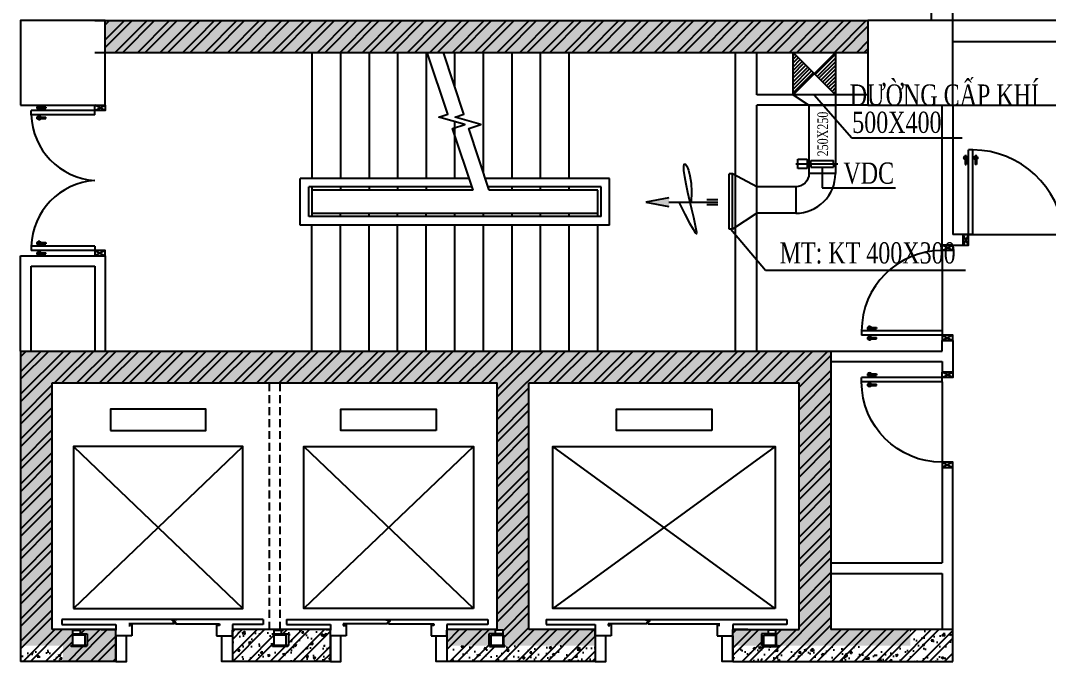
# Model space of a CAD drawing. Header units: metres. Extents: x 352651 to 1421851, y -87441 to -24441.
# Drawn here: x 472578 to 482282, y -54510 to -48460 of the extents above; entities that cross this region are included whole.
import ezdxf
from ezdxf.enums import TextEntityAlignment as Align

# ---------------------------------------------------------------- set-up
doc = ezdxf.new("R2010")
doc.units = ezdxf.units.M
doc.header["$LTSCALE"] = 300
doc.header["$MEASUREMENT"] = 0
doc.linetypes.add('DASHED2', pattern=[0.375, 0.25, -0.125])
for name, color, linetype in [('CUA', 8, 'CONTINUOUS'), ('CUAGIO', 2, 'CONTINUOUS'), ('HATCH', 145, 'CONTINUOUS'), ('KHUAT', 8, 'DASHED2'), ('THAY', 9, 'CONTINUOUS'), ('TUONG', 7, 'CONTINUOUS'), ('vach', 6, 'CONTINUOUS')]:
    doc.layers.add(name, color=color, linetype=linetype)
doc.styles.add('VNCC-RMD', font='vntimeh.shx', dxfattribs={"width": 0.75, "height": 300, "bigfont": 'vns.shx'})
pattern_1 = [(45, (745.91, -347750.56), (-106.066017, 106.066017), []), (45, (816.62, -347750.56), (-106.066017, 106.066017), [])]
pattern_2 = [(50, (745.91, -347750.56), (215.178055, -18.82564), [22.5, -247.5]), (355, (745.9, -347750.56), (-41.6254, 225.65764), [18, -198]), (100.4514, (763.84, -347752.12), (173.552815, 206.83186), [19.12206, -210.34263]), (46.1842, (745.9, -347690.56), (320.17231, -49.6557), [33.75, -371.25]), (96.6356, (772.6, -347694.7), (280.39881, 292.23536), [28.68309, -315.5139]), (351.1842, (745.9, -347690.56), (280.39858, 292.23558), [27, -297]), (21, (775.91, -347705.56), (179.072116, -120.785667), [22.5, -247.5]), (326, (775.9, -347705.56), (72.9946, 217.54501), [18, -198]), (71.4514, (790.83, -347715.62), (252.06679, 96.75915), [19.12206, -210.34263]), (37.5, (745.91, -347750.556), (3.647957, 99.868156), [0, -195.6, 0, -201, 0, -198.75]), (7.5, (745.91, -347750.56), (78.920861, 118.323514), [0, -114.6, 0, -191.1, 0, -75.75]), (327.5, (679.01, -347750.556), (160.146731, -6.766462), [0, -75, 0, -234, 0, -310.5]), (317.5, (649.01, -347750.56), (174.95585, 30.031495), [0, -97.5, 0, -155.4, 0, -220.5])]

# ---------------------------------------------------------------- blocks, each defined once
blk = doc.blocks.new('c900')
at = {"layer": 'CUA', "ltscale": 0.2}
for p, q in [((46.9, 785.3), (-2.3, 785.3)), ((22.3, 811.5), (22.3, 756.6)), ((50, 100), (50, 860)), ((90, 860), (50, 860)), ((90, 100), (90, 860)), ((93.1, 785.3), (142.3, 785.3)), ((117.7, 811.5), (117.7, 756.6)), ((16.3, 769.1), (16.3, 719.8)), ((16.3, 719.8), (28.2, 719.8)), ((28.2, 769.1), (28.2, 719.8)), ((111.8, 769.1), (111.8, 719.8)), ((123.7, 719.8), (111.8, 719.8)), ((123.7, 769.1), (123.7, 719.8)), ((50, 100), (0, 0)), ((50, 0), (0, 100)), ((50, 0), (50, 100)), ((90, 100), (50, 100)), ((850, 0), (850, 100)), ((850, 0), (900, 100)), ((850, 100), (900, 0)), ((50, 0), (50, 0)), ((850, 0), (850, 0))]:
    blk.add_line(p, q, dxfattribs=at)
for points in [[(50, 100), (0, 100), (0, 0), (50, 0)], [(850, 100), (900, 100), (900, 0), (850, 0)]]:
    blk.add_lwpolyline(points, close=True, dxfattribs=at)
for centre in [(22.3, 785.3), (117.7, 785.3)]:
    blk.add_circle(centre, 17.3, dxfattribs=at)
blk.add_arc((90, 100), 760, 0, 90, dxfattribs=at)
blk = doc.blocks.new('c1000')
at = {"layer": 'CUA', "ltscale": 0.2}
for p, q in [((50, 100), (50, 900)), ((90, 900), (50, 900)), ((90, 100), (90, 900)), ((46.9, 825.3), (-2.3, 825.3)), ((16.3, 809.1), (16.3, 759.8)), ((22.3, 851.5), (22.3, 796.6)), ((28.2, 809.1), (28.2, 759.8)), ((93.1, 825.3), (142.3, 825.3)), ((111.8, 809.1), (111.8, 759.8)), ((117.7, 851.5), (117.7, 796.6)), ((123.7, 809.1), (123.7, 759.8)), ((16.3, 759.8), (28.2, 759.8)), ((123.7, 759.8), (111.8, 759.8)), ((50, 100), (0, 0)), ((50, 0), (0, 100)), ((50, 0), (50, 100)), ((90, 100), (50, 100)), ((950, 0), (950, 100)), ((950, 0), (1000, 100)), ((950, 100), (1000, 0)), ((50, 0), (50, 0)), ((950, 0), (950, 0))]:
    blk.add_line(p, q, dxfattribs=at)
for points in [[(50, 100), (0, 100), (0, 0), (50, 0)], [(950, 100), (1000, 100), (1000, 0), (950, 0)]]:
    blk.add_lwpolyline(points, close=True, dxfattribs=at)
for centre in [(22.3, 825.3), (117.7, 825.3)]:
    blk.add_circle(centre, 17.3, dxfattribs=at)
blk.add_arc((80.9, 27.6), 872.2, 4.75896, 89.39897, dxfattribs=at)
blk = doc.blocks.new('cot1')
at = {"layer": 'vach'}
blk.add_lwpolyline([(-400, -400), (400, -400), (400, 400), (-400, 400)], close=True, dxfattribs=at)
blk = doc.blocks.new('tang ap cau thang')
at = {"layer": 'CUAGIO', "linetype": 'ByBlock', "ltscale": 1.5}
h = blk.add_hatch(dxfattribs=at)
h.set_pattern_fill('ANSI31', color=256, scale=200, style=0)
h.set_pattern_definition([(45, (0, 49505.64), (-17.6776695, 17.6776695), [])])
h.paths.add_polyline_path([(839475.9, 669.4), (839275.9, 469.4), (839475.9, 269.4)])
h.paths.add_polyline_path([(839075.9, 669.4), (839075.9, 269.4), (839275.9, 469.4)])
at = {"layer": 'CUAGIO'}
blk.add_hatch(color=1, dxfattribs=at).paths.add_polyline_path([(837685.1, -743.8), (837904.6, -702.8), (837904.6, -743.8), (837904.6, -784.8)])
at = {"layer": 'CUAGIO', "linetype": 'ByBlock', "ltscale": 1.5}
for p, q in [((839475.9, 669.4), (839075.9, 269.4)), ((839075.9, 669.4), (839475.9, 269.4))]:
    blk.add_line(p, q, dxfattribs=at)
at = {"layer": 'CUAGIO', "ltscale": 1.5}
for p, q in [((839075.9, 269.4), (839225.9, 169.4)), ((839475.9, 269.4), (839475.9, -474.9)), ((839225.9, 169.4), (839225.9, -474.9)), ((839225.9, 169.4), (839475.9, 169.4))]:
    blk.add_line(p, q, dxfattribs=at)
at = {"layer": 'CUAGIO', "color": 1}
for p, q in [((839101.2, -382.4), (839499.5, -382.4)), ((839122.5, -426.1), (839122.5, -338.7)), ((839122.5, -338.7), (839209.8, -338.7)), ((839209.8, -338.7), (839209.8, -426.1)), ((839242.9, -351.6), (839457, -351.6)), ((839242.9, -382.4), (839242.9, -351.6)), ((839242.9, -382.4), (839242.9, -413.2)), ((839457, -382.4), (839457, -351.6)), ((839457, -382.4), (839457, -413.2)), ((838503.2, -1000.4), (838503.2, -477.2)), ((839209.8, -426.1), (839122.5, -426.1)), ((839242.9, -413.2), (839457, -413.2)), ((837904.6, -702.8), (837685.1, -743.8)), ((837685.1, -743.8), (837904.6, -784.8)), ((837904.6, -743.8), (838364.3, -743.8)), ((838261.3, -720.9), (838364.3, -720.9)), ((838261.3, -766.7), (838364.3, -766.7))]:
    blk.add_line(p, q, dxfattribs=at)
at = {"layer": 'CUAGIO'}
for p, q in [((838474.1, -1000.4), (838474.1, -477.2)), ((838503.2, -477.2), (838474.1, -477.2)), ((838733.2, -599.9), (838503.2, -477.2)), ((838733.2, -849.9), (838733.2, -599.9)), ((839100.9, -599.9), (838733.2, -599.9)), ((838733.2, -849.9), (838503.2, -1000.4)), ((839100.9, -849.9), (838733.2, -849.9)), ((838503.2, -1000.4), (838474.1, -1000.4))]:
    blk.add_line(p, q, dxfattribs=at)
at = {"layer": 'CUAGIO', "ltscale": 1.5}
blk.add_lwpolyline([(839075.9, 669.4), (839475.9, 669.4), (839475.9, 269.4), (839075.9, 269.4)], close=True, dxfattribs=at)
at = {"layer": 'CUAGIO', "color": 1}
blk.add_lwpolyline([(837996.9, -743.8), (838055.1, -857.9), (838099.5, -943), (838131.5, -1000.9), (838152.4, -1033.6), (838163.6, -1043.1), (838166.3, -1031.4), (838162, -1000.4), (838152, -952.1), (838137.7, -888.9), (838120.5, -815), (838102.1, -735), (838083.8, -653.6), (838067.3, -575.4), (838054.1, -505), (838045.7, -447.1), (838043.6, -406.3), (838048.7, -386.3), (838059.4, -386.7), (838073.4, -406.2), (838088.5, -443.5), (838102.3, -497.2), (838112.6, -566), (838117, -648.7), (838113.4, -743.8)], dxfattribs=at)
at = {"layer": 'CUAGIO', "ltscale": 1.5}
blk.add_lwpolyline([(839100.9, -599.9), (839100.9, -849.9), (839100.9, -849.9, 0.414214), (839475.9, -474.9), (839475.9, -474.9), (839225.9, -474.9, -0.414214), (839100.9, -599.9)], format="xyb", close=True, dxfattribs=at)

msp = doc.modelspace()

# ---------------------------------------------------------------- hatches: boundary and pattern name
at = {"layer": 'HATCH', "linetype": 'Continuous'}
h = msp.add_hatch(dxfattribs=at)
h.set_pattern_fill('ANSI32,_O', color=256, scale=400)
h.set_pattern_definition(pattern_1)
h.paths.add_polyline_path([(474244.6, -48459.6), (473378.4, -48459.6), (473378.4, -48759.6), (474244.6, -48759.6)])
h = msp.add_hatch(dxfattribs=at)
h.set_pattern_fill('AR-CONC,_O', color=256, scale=30)
h.set_pattern_definition(pattern_2)
h.paths.add_polyline_path([(480578.4, -48459.6), (474244.6, -48459.6), (474244.6, -48759.6), (480578.4, -48759.6)])
h.paths.add_polyline_path([(474244.6, -48459.6), (473378.4, -48459.6), (473378.4, -48759.6), (474244.6, -48759.6)])
h = msp.add_hatch(dxfattribs=at)
h.set_pattern_fill('ANSI32,_O', color=256, scale=400)
h.set_pattern_definition(pattern_1)
h.paths.add_polyline_path([(480578.4, -48459.6), (474244.6, -48459.6), (474244.6, -48759.6), (480578.4, -48759.6)])
h = msp.add_hatch(dxfattribs=at)
h.set_pattern_fill('ANSI32,_O', color=256, scale=400)
h.set_pattern_definition(pattern_1)
h.paths.add_polyline_path([(480228.4, -51579.6), (474244.6, -51579.6), (474244.6, -51879.6), (477078.4, -51879.6), (477078.4, -54215.6), (477133.4, -54215.6), (477133.4, -54249.6), (477133.4, -54261.6), (477136.9, -54261.6), (477136.9, -54359.6), (477150.9, -54359.6), (478003.4, -54359.6), (478003.4, -54209.6), (477378.4, -54209.6), (477378.4, -51879.6), (479928.4, -51879.6), (479928.4, -54209.6), (479708.4, -54209.6), (479708.4, -54249.6), (479708.4, -54261.6), (479711.9, -54261.6), (479711.9, -54359.6), (479725.9, -54359.6), (480978.4, -54359.6), (480978.4, -54209.6), (480228.4, -54209.6)])
h.paths.add_polyline_path([(474244.6, -51579.6), (472978.4, -51579.6), (472978.4, -51879.6), (474244.6, -51879.6)])
h.paths.add_polyline_path([(472978.4, -51579.6), (472578.4, -51579.6), (472578.4, -54359.6), (472978.4, -54359.6), (472978.4, -54209.6), (472878.4, -54209.6), (472878.4, -51879.6), (472978.4, -51879.6)])
h.paths.add_polyline_path([(473478.4, -54359.6), (473200.9, -54359.6), (473200.9, -54369.6), (473055.9, -54369.6), (473055.9, -54359.6), (472978.4, -54359.6), (472978.4, -54509.6), (473478.4, -54509.6)])
h.paths.add_polyline_path([(472978.4, -54359.6), (472578.4, -54359.6), (472578.4, -54509.6), (472978.4, -54509.6)])
h.paths.add_polyline_path([(473478.4, -54209.6), (473338.4, -54209.6), (473143.4, -54209.6), (473143.4, -54249.6), (473208.4, -54249.6), (473208.4, -54359.6), (473478.4, -54359.6)])
h.paths.add_polyline_path([(474969.9, -54261.6), (474973.4, -54261.6), (474973.4, -54249.6), (474973.4, -54209.6), (474578.4, -54209.6), (474578.4, -54267.6), (474578.4, -54359.6), (474969.9, -54359.6)], flags=17)
h.paths.add_polyline_path([(475503.4, -54359.6), (475100.9, -54359.6), (475100.9, -54369.6), (474955.9, -54369.6), (474955.9, -54359.6), (474578.4, -54359.6), (474578.4, -54509.6), (475503.4, -54509.6)])
h.paths.add_polyline_path([(475503.4, -54209.6), (475043.4, -54209.6), (475043.4, -54249.6), (475108.4, -54249.6), (475108.4, -54359.6), (475503.4, -54359.6)], flags=17)
h.paths.add_polyline_path([(476998.4, -54249.6), (477063.4, -54249.6), (477063.4, -54209.6), (476603.4, -54209.6), (476603.4, -54359.6), (476998.4, -54359.6)], flags=17)
h.paths.add_polyline_path([(478003.4, -54359.6), (477150.9, -54359.6), (477150.9, -54369.6), (477005.9, -54369.6), (477005.9, -54359.6), (476998.4, -54359.6), (476603.4, -54359.6), (476603.4, -54509.6), (478003.4, -54509.6)])
h.paths.add_polyline_path([(479573.4, -54249.6), (479638.4, -54249.6), (479638.4, -54209.6), (479303.4, -54209.6), (479303.4, -54267.6), (479303.4, -54359.6), (479573.4, -54359.6)], flags=17)
h.paths.add_polyline_path([(480978.4, -54359.6), (479725.9, -54359.6), (479725.9, -54369.6), (479580.9, -54369.6), (479580.9, -54359.6), (479573.4, -54359.6), (479303.4, -54359.6), (479303.4, -54509.6), (480978.4, -54509.6)])
h.paths.add_polyline_path([(481378.4, -54209.6), (480978.4, -54209.6), (480978.4, -54359.6), (481378.4, -54359.6)])
h.paths.add_polyline_path([(481378.4, -54359.6), (480978.4, -54359.6), (480978.4, -54509.6), (481378.4, -54509.6)])
h = msp.add_hatch(dxfattribs=at)
h.set_pattern_fill('AR-CONC,_O', color=256, scale=30)
h.set_pattern_definition(pattern_2)
h.paths.add_polyline_path([(480228.4, -51579.6), (474244.6, -51579.6), (474244.6, -51879.6), (477078.4, -51879.6), (477078.4, -54209.6), (476603.4, -54209.6), (476603.4, -54359.6), (476998.4, -54359.6), (476998.4, -54249.6), (477063.4, -54249.6), (477063.4, -54215.6), (477133.4, -54215.6), (477133.4, -54249.6), (477133.4, -54261.6), (477136.9, -54261.6), (477136.9, -54359.6), (477150.9, -54359.6), (478003.4, -54359.6), (478003.4, -54209.6), (477378.4, -54209.6), (477378.4, -51879.6), (479928.4, -51879.6), (479928.4, -54209.6), (479303.4, -54209.6), (479303.4, -54215.6), (479303.4, -54267.6), (479303.4, -54359.6), (479573.4, -54359.6), (479573.4, -54249.6), (479638.4, -54249.6), (479638.4, -54215.6), (479708.4, -54215.6), (479708.4, -54249.6), (479708.4, -54261.6), (479711.9, -54261.6), (479711.9, -54359.6), (479725.9, -54359.6), (480978.4, -54359.6), (480978.4, -54209.6), (480228.4, -54209.6)])
h.paths.add_polyline_path([(474244.6, -51579.6), (472978.4, -51579.6), (472978.4, -51879.6), (474244.6, -51879.6)])
h.paths.add_polyline_path([(472978.4, -51579.6), (472578.4, -51579.6), (472578.4, -54359.6), (472978.4, -54359.6), (472978.4, -54209.6), (472878.4, -54209.6), (472878.4, -51879.6), (472978.4, -51879.6)])
h.paths.add_polyline_path([(473478.4, -54359.6), (473200.9, -54359.6), (473200.9, -54369.6), (473055.9, -54369.6), (473055.9, -54359.6), (472978.4, -54359.6), (472978.4, -54509.6), (473478.4, -54509.6)])
h.paths.add_polyline_path([(473478.4, -54209.6), (473338.4, -54209.6), (472978.4, -54209.6), (472978.4, -54359.6), (473069.9, -54359.6), (473069.9, -54261.6), (473073.4, -54261.6), (473073.4, -54249.6), (473073.4, -54215.6), (473143.4, -54215.6), (473143.4, -54249.6), (473208.4, -54249.6), (473208.4, -54359.6), (473478.4, -54359.6)])
at = {"layer": 'THAY', "linetype": 'Continuous'}
h = msp.add_hatch(dxfattribs=at)
h.set_pattern_fill('ANSI32,_O', color=256, scale=400)
h.set_pattern_definition(pattern_1)
h.paths.add_polyline_path([(473069.9, -54261.6), (473073.4, -54261.6), (473073.4, -54249.6), (473073.4, -54209.6), (472978.4, -54209.6), (472978.4, -54359.6), (473069.9, -54359.6)])
h = msp.add_hatch(dxfattribs=at)
h.set_pattern_fill('AR-CONC,_O', color=256, scale=30)
h.set_pattern_definition(pattern_2)
h.paths.add_polyline_path([(474969.9, -54261.6), (474973.4, -54261.6), (474973.4, -54249.6), (474973.4, -54215.6), (475043.4, -54215.6), (475043.4, -54249.6), (475108.4, -54249.6), (475108.4, -54359.6), (475503.4, -54359.6), (475503.4, -54209.6), (474578.4, -54209.6), (474578.4, -54215.6), (474578.4, -54267.6), (474578.4, -54359.6), (474969.9, -54359.6)])
h.paths.add_polyline_path([(475503.4, -54359.6), (475100.9, -54359.6), (475100.9, -54369.6), (474955.9, -54369.6), (474955.9, -54359.6), (474578.4, -54359.6), (474578.4, -54509.6), (475503.4, -54509.6)])
h.paths.add_polyline_path([(478003.4, -54359.6), (477150.9, -54359.6), (477150.9, -54369.6), (477005.9, -54369.6), (477005.9, -54359.6), (476998.4, -54359.6), (476603.4, -54359.6), (476603.4, -54509.6), (478003.4, -54509.6)])
h = msp.add_hatch(dxfattribs=at)
h.set_pattern_fill('AR-CONC,_O', color=256, scale=30)
h.set_pattern_definition(pattern_2)
h.paths.add_polyline_path([(481378.4, -54209.6), (480978.4, -54209.6), (480978.4, -54359.6), (481378.4, -54359.6)])
h.paths.add_polyline_path([(481378.4, -54359.6), (480978.4, -54359.6), (480978.4, -54509.6), (481378.4, -54509.6)])
h.paths.add_polyline_path([(480978.4, -54359.6), (479725.9, -54359.6), (479725.9, -54369.6), (479580.9, -54369.6), (479580.9, -54359.6), (479573.4, -54359.6), (479303.4, -54359.6), (479303.4, -54509.6), (480978.4, -54509.6)])
h = msp.add_hatch(dxfattribs=at)
h.set_pattern_fill('AR-CONC,_O', color=256, scale=30)
h.set_pattern_definition(pattern_2)
h.paths.add_polyline_path([(472978.4, -54509.6), (472978.4, -54359.6), (472578.4, -54359.6), (472578.4, -54509.6)])

# ---------------------------------------------------------------- linework, layer by layer
at = {"layer": 'CUA', "ltscale": 0.2}
for p, q in [((472726.9, -49281.8), (472781.8, -49281.8)), ((472726.9, -49281.8), (472781.8, -49281.8)), ((472753.1, -49306.5), (472753.1, -49257.3)), ((472753.1, -49306.5), (472753.1, -49257.3)), ((472769.3, -49275.9), (472818.6, -49275.9)), ((472769.3, -49275.9), (472818.6, -49275.9)), ((472769.3, -49287.7), (472818.6, -49287.7)), ((472769.3, -49287.7), (472818.6, -49287.7)), ((472818.6, -49275.9), (472818.6, -49287.7)), ((472818.6, -49275.9), (472818.6, -49287.7)), ((473278.4, -49309.6), (473378.4, -49259.6)), ((473378.4, -49309.6), (473278.4, -49259.6)), ((473278.4, -49309.6), (473378.4, -49259.6)), ((473378.4, -49309.6), (473278.4, -49259.6)), ((473278.4, -49309.6), (472678.4, -49309.6)), ((472678.4, -49349.6), (472678.4, -49309.6)), ((473278.4, -49309.6), (472678.4, -49309.6)), ((472678.4, -49349.6), (472678.4, -49309.6)), ((473278.4, -49349.6), (472678.4, -49349.6)), ((473278.4, -49349.6), (472678.4, -49349.6)), ((472726.9, -49377.3), (472781.8, -49377.3)), ((472726.9, -49377.3), (472781.8, -49377.3)), ((472753.1, -49352.7), (472753.1, -49401.9)), ((472753.1, -49352.7), (472753.1, -49401.9)), ((472769.3, -49371.4), (472818.6, -49371.4)), ((472769.3, -49371.4), (472818.6, -49371.4)), ((472769.3, -49383.2), (472818.6, -49383.2)), ((472769.3, -49383.2), (472818.6, -49383.2)), ((472818.6, -49383.2), (472818.6, -49371.4)), ((472818.6, -49383.2), (472818.6, -49371.4)), ((473378.4, -49309.6), (473278.4, -49309.6)), ((473278.4, -49349.6), (473278.4, -49309.6)), ((473378.4, -49309.6), (473278.4, -49309.6)), ((473278.4, -49349.6), (473278.4, -49309.6)), ((473378.4, -49309.6), (473378.4, -49309.6)), ((473378.4, -49309.6), (473378.4, -49309.6)), ((472753.1, -50586.5), (472753.1, -50537.3)), ((472753.1, -50586.5), (472753.1, -50537.3)), ((472769.3, -50555.9), (472818.6, -50555.9)), ((472769.3, -50555.9), (472818.6, -50555.9)), ((472818.6, -50555.9), (472818.6, -50567.7)), ((472818.6, -50555.9), (472818.6, -50567.7)), ((473278.4, -50589.6), (472678.4, -50589.6)), ((472678.4, -50589.6), (472678.4, -50629.6)), ((473278.4, -50589.6), (472678.4, -50589.6)), ((472678.4, -50589.6), (472678.4, -50629.6)), ((473278.4, -50629.6), (472678.4, -50629.6)), ((473278.4, -50629.6), (472678.4, -50629.6)), ((472726.9, -50561.8), (472781.8, -50561.8)), ((472726.9, -50561.8), (472781.8, -50561.8)), ((472753.1, -50632.7), (472753.1, -50681.9)), ((472753.1, -50632.7), (472753.1, -50681.9)), ((472769.3, -50567.7), (472818.6, -50567.7)), ((472769.3, -50567.7), (472818.6, -50567.7)), ((472769.3, -50651.4), (472818.6, -50651.4)), ((472769.3, -50651.4), (472818.6, -50651.4)), ((472818.6, -50663.2), (472818.6, -50651.4)), ((472818.6, -50663.2), (472818.6, -50651.4)), ((473278.4, -50589.6), (473278.4, -50629.6)), ((473278.4, -50589.6), (473278.4, -50629.6)), ((473378.4, -50629.6), (473278.4, -50629.6)), ((473278.4, -50629.6), (473378.4, -50679.6)), ((473378.4, -50629.6), (473278.4, -50679.6)), ((473378.4, -50629.6), (473278.4, -50629.6)), ((473278.4, -50629.6), (473378.4, -50679.6)), ((473378.4, -50629.6), (473278.4, -50679.6)), ((473378.4, -50629.6), (473378.4, -50629.6)), ((473378.4, -50629.6), (473378.4, -50629.6)), ((472726.9, -50657.3), (472781.8, -50657.3)), ((472726.9, -50657.3), (472781.8, -50657.3)), ((472769.3, -50663.2), (472818.6, -50663.2)), ((472769.3, -50663.2), (472818.6, -50663.2))]:
    msp.add_line(p, q, dxfattribs=at)
at = {"layer": 'CUA', "linetype": 'Continuous'}
msp.add_line((481378.4, -49259.6), (483678.4, -49259.6), dxfattribs=at)
at = {"layer": 'CUA', "ltscale": 0.2}
for points in [[(473278.4, -49309.6), (473278.4, -49259.6), (473378.4, -49259.6), (473378.4, -49309.6)], [(473278.4, -49309.6), (473278.4, -49259.6), (473378.4, -49259.6), (473378.4, -49309.6)], [(473278.4, -50629.6), (473278.4, -50679.6), (473378.4, -50679.6), (473378.4, -50629.6)], [(473278.4, -50629.6), (473278.4, -50679.6), (473378.4, -50679.6), (473378.4, -50629.6)]]:
    msp.add_lwpolyline(points, close=True, dxfattribs=at)
for centre in [(472753.1, -49281.8), (472753.1, -49281.8), (472753.1, -49377.3), (472753.1, -49377.3), (472753.1, -50561.8), (472753.1, -50561.8), (472753.1, -50657.3), (472753.1, -50657.3)]:
    msp.add_circle(centre, 17.3, dxfattribs=at)
for centre, start, end in [((473321.6, -49327.7), 181.94497, 266.15278), ((473321.6, -49327.7), 181.94497, 266.15278), ((473321.6, -50611.4), 93.84722, 178.05503), ((473321.6, -50611.4), 93.84722, 178.05503)]:
    msp.add_arc(centre, 643.3, start, end, dxfattribs=at)
at = {"layer": 'CUAGIO', "linetype": 'ByBlock', "ltscale": 1.5}
for p, q in [((480071.1, -49159.5), (480424.6, -49568.2)), ((480424.6, -49568.2), (481466.2, -49568.2)), ((480145.2, -49842.2), (480145.2, -50039.6)), ((480145.2, -50039.6), (480837.2, -50039.6)), ((479283.9, -50429.3), (479612.3, -50816.5)), ((479612.3, -50816.5), (481499.6, -50816.5))]:
    msp.add_line(p, q, dxfattribs=at)
at = {"layer": 'KHUAT'}
for p, q in [((474928.4, -54209.6), (474928.4, -51879.6)), ((475028.4, -54209.6), (475028.4, -51879.6))]:
    msp.add_line(p, q, dxfattribs=at)
at = {"layer": 'THAY'}
for p, q in [((475328.4, -48759.6), (475328.4, -49949.6)), ((475598.4, -48759.6), (475598.4, -49949.6)), ((475868.4, -48759.6), (475868.4, -49949.6)), ((476138.4, -48759.6), (476138.4, -49949.6)), ((476408.4, -48759.6), (476408.4, -49949.6)), ((476678.4, -49084.1), (476678.4, -48759.6)), ((476948.4, -49894.7), (476948.4, -48759.6)), ((477218.4, -49949.6), (477218.4, -48759.6)), ((477488.4, -49949.6), (477488.4, -48759.6)), ((477758.4, -49949.6), (477758.4, -48759.6)), ((476678.4, -49949.6), (476678.4, -49413.3)), ((476814.2, -49949.6), (475218.4, -49949.6)), ((475218.4, -50389.6), (475218.4, -49949.6)), ((478138.4, -49949.6), (476966.7, -49949.6)), ((478138.4, -50389.6), (478138.4, -49949.6)), ((476840.9, -50029.6), (475298.4, -50029.6)), ((475298.4, -50309.6), (475298.4, -50029.6)), ((475328.4, -50029.6), (475328.4, -50309.6)), ((476850.9, -50059.6), (475328.4, -50059.6)), ((475598.4, -50029.6), (475598.4, -50059.6)), ((475868.4, -50029.6), (475868.4, -50059.6)), ((476138.4, -50029.6), (476138.4, -50059.6)), ((476408.4, -50029.6), (476408.4, -50059.6)), ((478058.4, -50029.6), (476993.3, -50029.6)), ((478028.4, -50059.6), (477003.3, -50059.6)), ((477218.4, -50059.6), (477218.4, -50029.6)), ((477488.4, -50059.6), (477488.4, -50029.6)), ((477758.4, -50059.6), (477758.4, -50029.6)), ((478028.4, -50309.6), (478028.4, -50059.6)), ((478058.4, -50309.6), (478058.4, -50029.6)), ((478058.4, -50309.6), (475298.4, -50309.6)), ((478028.4, -50279.6), (475328.4, -50279.6)), ((475598.4, -50309.6), (475598.4, -50279.6)), ((475868.4, -50309.6), (475868.4, -50279.6)), ((476138.4, -50309.6), (476138.4, -50279.6)), ((476408.4, -50309.6), (476408.4, -50279.6)), ((476678.4, -50309.6), (476678.4, -50279.6)), ((476948.4, -50309.6), (476948.4, -50279.6)), ((477218.4, -50309.6), (477218.4, -50279.6)), ((477488.4, -50309.6), (477488.4, -50279.6)), ((477758.4, -50309.6), (477758.4, -50279.6)), ((478138.4, -50389.6), (475218.4, -50389.6)), ((475328.4, -51579.6), (475328.4, -50389.6)), ((475598.4, -51579.6), (475598.4, -50389.6)), ((475868.4, -51579.6), (475868.4, -50389.6)), ((476138.4, -51579.6), (476138.4, -50389.6)), ((476408.4, -51579.6), (476408.4, -50389.6)), ((476678.4, -51579.6), (476678.4, -50389.6)), ((476948.4, -51579.6), (476948.4, -50389.6)), ((477218.4, -51579.6), (477218.4, -50389.6)), ((477488.4, -51579.6), (477488.4, -50389.6)), ((477758.4, -51579.6), (477758.4, -50389.6)), ((478028.4, -51579.6), (478028.4, -50389.6)), ((481478.4, -50479.6), (482478.4, -50479.6)), ((481278.4, -50629.6), (481278.4, -51389.6)), ((481278.4, -51869.6), (481278.4, -52629.6)), ((473078.4, -54009.6), (474678.4, -52479.6)), ((473078.4, -52479.6), (474678.4, -54009.6)), ((476853.4, -54009.6), (475253.4, -52479.6)), ((476853.4, -52479.6), (475253.4, -54009.6)), ((479703.4, -54009.6), (477603.4, -52479.6)), ((479703.4, -52479.6), (477603.4, -54009.6)), ((474028.4, -54114.6), (472968.4, -54114.6)), ((472968.4, -54114.6), (472968.4, -54160.6)), ((474003.4, -54115.6), (474016.4, -54115.6)), ((474016.4, -54115.6), (474016.4, -54131.6)), ((474016.4, -54131.6), (474028.4, -54140.1)), ((474026.4, -54115.6), (474026.4, -54127.6)), ((474028.4, -54115.6), (474026.4, -54115.6)), ((474026.4, -54127.6), (474028.4, -54129)), ((474868.4, -54114.6), (474028.4, -54114.6)), ((474028.4, -54115.6), (474028.4, -54114.6)), ((474053.4, -54115.6), (474028.4, -54115.6)), ((474028.4, -54129), (474040.4, -54137.6)), ((474028.4, -54140.1), (474030.4, -54141.6)), ((474030.4, -54141.6), (474030.4, -54153.6)), ((474040.4, -54137.6), (474040.4, -54153.6)), ((474868.4, -54114.6), (474868.4, -54160.6)), ((475088.4, -54114.6), (476053.4, -54114.6)), ((475088.4, -54114.6), (475088.4, -54160.6)), ((476028.4, -54115.6), (476053.4, -54115.6)), ((476053.4, -54129), (476041.4, -54137.6)), ((476041.4, -54137.6), (476041.4, -54153.6)), ((476053.4, -54140.1), (476051.4, -54141.6)), ((476051.4, -54141.6), (476051.4, -54153.6)), ((476053.4, -54114.6), (476988.4, -54114.6)), ((476053.4, -54115.6), (476053.4, -54114.6)), ((476053.4, -54115.6), (476055.4, -54115.6)), ((476055.4, -54127.6), (476053.4, -54129)), ((476065.4, -54131.6), (476053.4, -54140.1)), ((476055.4, -54115.6), (476055.4, -54127.6)), ((476078.4, -54115.6), (476065.4, -54115.6)), ((476065.4, -54115.6), (476065.4, -54131.6)), ((476988.4, -54114.6), (476988.4, -54160.6)), ((477541.7, -54114.6), (477541.7, -54160.6)), ((477541.7, -54114.6), (478503.4, -54114.6)), ((478478.4, -54115.6), (478503.4, -54115.6)), ((478503.4, -54129), (478491.4, -54137.6)), ((478491.4, -54137.6), (478491.4, -54153.6)), ((478503.4, -54140.1), (478501.4, -54141.6)), ((478501.4, -54141.6), (478501.4, -54153.6)), ((478503.4, -54114.6), (479813.4, -54114.6)), ((478503.4, -54115.6), (478503.4, -54114.6)), ((478503.4, -54115.6), (478505.4, -54115.6)), ((478505.4, -54127.6), (478503.4, -54129)), ((478515.4, -54131.6), (478503.4, -54140.1)), ((478505.4, -54115.6), (478505.4, -54127.6)), ((478528.4, -54115.6), (478515.4, -54115.6)), ((478515.4, -54115.6), (478515.4, -54131.6)), ((479813.4, -54114.6), (479813.4, -54160.6)), ((472968.4, -54160.6), (473478.4, -54160.6)), ((473073.4, -54249.6), (473073.4, -54215.6)), ((473073.4, -54215.6), (473143.4, -54215.6)), ((473143.4, -54249.6), (473143.4, -54215.6)), ((473338.4, -54209.6), (473478.4, -54209.6)), ((473478.4, -54160.6), (473478.4, -54215.6)), ((473478.4, -54267.6), (473478.4, -54215.6)), ((474028.4, -54153.6), (473600.4, -54153.6)), ((473600.4, -54170.6), (473617.4, -54170.6)), ((473608.4, -54162.1), (473628.4, -54162.1)), ((473628.4, -54162.1), (473628.4, -54215.6)), ((473628.4, -54215.6), (473628.4, -54267.6)), ((474030.4, -54153.6), (474028.4, -54153.6)), ((474040.4, -54153.6), (474456.4, -54153.6)), ((474428.4, -54162.1), (474428.4, -54215.6)), ((474448.4, -54162.1), (474428.4, -54162.1)), ((474428.4, -54215.6), (474428.4, -54267.6)), ((474456.4, -54170.6), (474439.4, -54170.6)), ((474456.4, -54153.6), (474456.4, -54170.6)), ((474868.4, -54160.6), (474578.4, -54160.6)), ((474578.4, -54160.6), (474578.4, -54215.6)), ((474618.4, -54209.6), (474578.4, -54209.6)), ((474578.4, -54267.6), (474578.4, -54215.6)), ((474973.4, -54249.6), (474973.4, -54215.6)), ((474973.4, -54215.6), (475043.4, -54215.6)), ((475043.4, -54249.6), (475043.4, -54215.6)), ((475088.4, -54160.6), (475503.4, -54160.6)), ((475463.4, -54209.6), (475503.4, -54209.6)), ((475503.4, -54160.6), (475503.4, -54215.6)), ((475503.4, -54267.6), (475503.4, -54215.6)), ((476041.4, -54153.6), (475625.4, -54153.6)), ((475625.4, -54153.6), (475625.4, -54170.6)), ((475625.4, -54170.6), (475642.4, -54170.6)), ((475633.4, -54162.1), (475653.4, -54162.1)), ((475653.4, -54162.1), (475653.4, -54215.6)), ((475653.4, -54215.6), (475653.4, -54267.6)), ((476051.4, -54153.6), (476053.4, -54153.6)), ((476053.4, -54153.6), (476481.4, -54153.6)), ((476473.4, -54162.1), (476453.4, -54162.1)), ((476453.4, -54162.1), (476453.4, -54215.6)), ((476453.4, -54215.6), (476453.4, -54267.6)), ((476481.4, -54170.6), (476464.4, -54170.6)), ((476481.4, -54153.6), (476481.4, -54170.6)), ((476988.4, -54160.6), (476603.4, -54160.6)), ((476603.4, -54160.6), (476603.4, -54215.6)), ((476743.4, -54209.6), (476603.4, -54209.6)), ((476603.4, -54267.6), (476603.4, -54215.6)), ((477063.4, -54249.6), (477063.4, -54215.6)), ((477133.4, -54215.6), (477063.4, -54215.6)), ((477133.4, -54249.6), (477133.4, -54215.6)), ((477541.7, -54160.6), (478003.4, -54160.6)), ((477963.4, -54209.6), (478003.4, -54209.6)), ((478003.4, -54160.6), (478003.4, -54215.6)), ((478003.4, -54267.6), (478003.4, -54215.6)), ((478491.4, -54153.6), (478125.4, -54153.6)), ((478125.4, -54153.6), (478125.4, -54170.6)), ((478125.4, -54170.6), (478142.4, -54170.6)), ((478133.4, -54162.1), (478153.4, -54162.1)), ((478153.4, -54162.1), (478153.4, -54215.6)), ((478153.4, -54215.6), (478153.4, -54267.6)), ((478501.4, -54153.6), (478503.4, -54153.6)), ((478503.4, -54153.6), (479181.4, -54153.6)), ((479173.4, -54162.1), (479153.4, -54162.1)), ((479153.4, -54162.1), (479153.4, -54215.6)), ((479153.4, -54215.6), (479153.4, -54267.6)), ((479181.4, -54170.6), (479164.4, -54170.6)), ((479813.4, -54160.6), (479303.4, -54160.6)), ((479303.4, -54160.6), (479303.4, -54215.6)), ((479443.4, -54209.6), (479303.4, -54209.6)), ((479303.4, -54267.6), (479303.4, -54215.6)), ((479638.4, -54249.6), (479638.4, -54215.6)), ((479708.4, -54215.6), (479638.4, -54215.6)), ((479708.4, -54249.6), (479708.4, -54215.6)), ((473069.9, -54261.6), (473069.9, -54359.6)), ((473186.9, -54261.6), (473069.9, -54261.6)), ((473073.4, -54359.6), (473073.4, -54249.6)), ((473073.4, -54249.6), (473143.4, -54249.6)), ((473143.4, -54249.6), (473208.4, -54249.6)), ((473186.9, -54359.6), (473186.9, -54261.6)), ((473208.4, -54249.6), (473208.4, -54359.6)), ((473628.4, -54267.6), (473478.4, -54267.6)), ((474428.4, -54267.6), (474578.4, -54267.6)), ((474969.9, -54261.6), (474969.9, -54359.6)), ((475086.9, -54261.6), (474969.9, -54261.6)), ((474973.4, -54359.6), (474973.4, -54249.6)), ((474973.4, -54249.6), (475043.4, -54249.6)), ((475043.4, -54249.6), (475108.4, -54249.6)), ((475086.9, -54359.6), (475086.9, -54261.6)), ((475108.4, -54249.6), (475108.4, -54359.6)), ((475653.4, -54267.6), (475503.4, -54267.6)), ((476453.4, -54267.6), (476603.4, -54267.6)), ((476998.4, -54249.6), (476998.4, -54359.6)), ((477063.4, -54249.6), (476998.4, -54249.6)), ((477019.9, -54359.6), (477019.9, -54261.6)), ((477019.9, -54261.6), (477136.9, -54261.6)), ((477133.4, -54249.6), (477063.4, -54249.6)), ((477133.4, -54359.6), (477133.4, -54249.6)), ((477136.9, -54261.6), (477136.9, -54359.6)), ((478153.4, -54267.6), (478003.4, -54267.6)), ((479153.4, -54267.6), (479303.4, -54267.6)), ((479573.4, -54249.6), (479573.4, -54359.6)), ((479638.4, -54249.6), (479573.4, -54249.6)), ((479594.9, -54359.6), (479594.9, -54261.6)), ((479594.9, -54261.6), (479711.9, -54261.6)), ((479708.4, -54249.6), (479638.4, -54249.6)), ((479708.4, -54359.6), (479708.4, -54249.6)), ((479711.9, -54261.6), (479711.9, -54359.6)), ((473055.9, -54359.6), (473069.9, -54359.6)), ((473055.9, -54369.6), (473055.9, -54359.6)), ((473200.9, -54369.6), (473055.9, -54369.6)), ((473069.9, -54359.6), (473186.9, -54359.6)), ((473208.4, -54359.6), (473073.4, -54359.6)), ((473208.4, -54359.6), (473073.4, -54359.6)), ((473186.9, -54359.6), (473200.9, -54359.6)), ((473200.9, -54359.6), (473200.9, -54369.6)), ((474955.9, -54359.6), (474969.9, -54359.6)), ((474955.9, -54369.6), (474955.9, -54359.6)), ((475100.9, -54369.6), (474955.9, -54369.6)), ((474969.9, -54359.6), (475086.9, -54359.6)), ((475108.4, -54359.6), (474973.4, -54359.6)), ((475108.4, -54359.6), (474973.4, -54359.6)), ((475086.9, -54359.6), (475100.9, -54359.6)), ((475100.9, -54359.6), (475100.9, -54369.6)), ((476998.4, -54359.6), (477133.4, -54359.6)), ((476998.4, -54359.6), (477133.4, -54359.6)), ((477005.9, -54359.6), (477005.9, -54369.6)), ((477019.9, -54359.6), (477005.9, -54359.6)), ((477005.9, -54369.6), (477150.9, -54369.6)), ((477136.9, -54359.6), (477019.9, -54359.6)), ((477150.9, -54359.6), (477136.9, -54359.6)), ((477150.9, -54369.6), (477150.9, -54359.6)), ((479573.4, -54359.6), (479708.4, -54359.6)), ((479573.4, -54359.6), (479708.4, -54359.6)), ((479580.9, -54359.6), (479580.9, -54369.6)), ((479594.9, -54359.6), (479580.9, -54359.6)), ((479580.9, -54369.6), (479725.9, -54369.6)), ((479711.9, -54359.6), (479594.9, -54359.6)), ((479725.9, -54359.6), (479711.9, -54359.6)), ((479725.9, -54369.6), (479725.9, -54359.6))]:
    msp.add_line(p, q, dxfattribs=at)
for points in [[(476850.9, -50059.6), (476657.3, -49478.5), (476772.2, -49440.2), (476528.4, -49370.3), (476612, -49342.5), (476417.8, -48759.6)], [(477003.3, -50059.6), (476809.8, -49478.5), (476924.7, -49440.2), (476680.9, -49370.3), (476764.5, -49342.5), (476570.3, -48759.6)]]:
    msp.add_lwpolyline(points, dxfattribs=at)
for points in [[(473428.4, -52329.6), (474328.4, -52329.6), (474328.4, -52129.6), (473428.4, -52129.6)], [(476503.4, -52329.6), (475603.4, -52329.6), (475603.4, -52129.6), (476503.4, -52129.6)], [(479103.4, -52329.6), (478203.4, -52329.6), (478203.4, -52129.6), (479103.4, -52129.6)], [(473078.4, -54009.6), (474678.4, -54009.6), (474678.4, -52479.6), (473078.4, -52479.6)], [(476853.4, -54009.6), (475253.4, -54009.6), (475253.4, -52479.6), (476853.4, -52479.6)], [(479703.4, -54009.6), (477603.4, -54009.6), (477603.4, -52479.6), (479703.4, -52479.6)]]:
    msp.add_lwpolyline(points, close=True, dxfattribs=at)
at = {"layer": 'TUONG'}
for p, q in [((481178.4, -48459.6), (481178.4, -35259.6)), ((481378.4, -48459.6), (481378.4, -35259.6)), ((488578.4, -48459.6), (481378.4, -48459.6)), ((488578.4, -48659.6), (481378.4, -48659.6)), ((479328.4, -51579.6), (479328.4, -48759.6)), ((479528.4, -49159.6), (479528.4, -48759.6)), ((480578.4, -49159.6), (479528.4, -49159.6)), ((479528.4, -51579.6), (479528.4, -49259.6)), ((480578.4, -49259.6), (479528.4, -49259.6)), ((481278.4, -50579.6), (481278.4, -49259.6)), ((481378.4, -49259.6), (481378.4, -50479.6)), ((481478.4, -50479.6), (481378.4, -50479.6)), ((481478.4, -50579.6), (481478.4, -50479.6)), ((481478.4, -50479.6), (481478.4, -50579.6)), ((481278.4, -50579.6), (481378.4, -50579.6)), ((481378.4, -50579.6), (481278.4, -50579.6)), ((481278.4, -50579.6), (481478.4, -50579.6)), ((472578.4, -51579.6), (472578.4, -50679.6)), ((472578.4, -50679.6), (473378.4, -50679.6)), ((473378.4, -50679.6), (473378.4, -51579.6)), ((472678.4, -51579.6), (472678.4, -50779.6)), ((472678.4, -50779.6), (473278.4, -50779.6)), ((473278.4, -50779.6), (473278.4, -51579.6)), ((481278.4, -51579.6), (481278.4, -51479.6)), ((481378.4, -51479.6), (481278.4, -51479.6)), ((481278.4, -51479.6), (481378.4, -51479.6)), ((481278.4, -51479.6), (481378.4, -51479.6)), ((481378.4, -51479.6), (481378.4, -51779.6)), ((480228.4, -51579.6), (481278.4, -51579.6)), ((480228.4, -51679.6), (481278.4, -51679.6)), ((481278.4, -51679.6), (481278.4, -51779.6)), ((481378.4, -51779.6), (481278.4, -51779.6)), ((481278.4, -51779.6), (481378.4, -51779.6)), ((481278.4, -52679.6), (481378.4, -52679.6)), ((481278.4, -52679.6), (481278.4, -53579.6)), ((481378.4, -54209.6), (481378.4, -52679.6)), ((480228.4, -53579.6), (481278.4, -53579.6)), ((480228.4, -53679.6), (481278.4, -53679.6)), ((481278.4, -53679.6), (481278.4, -54209.6))]:
    msp.add_line(p, q, dxfattribs=at)
at = {"layer": 'TUONG', "ltscale": 20}
for points in [[(473478.4, -54509.6), (473578.4, -54509.6), (473578.4, -54267.6), (473478.4, -54267.6)], [(474578.4, -54509.6), (474478.4, -54509.6), (474478.4, -54267.6), (474578.4, -54267.6)], [(475503.4, -54509.6), (475603.4, -54509.6), (475603.4, -54267.6), (475503.4, -54267.6)], [(476603.4, -54509.6), (476503.4, -54509.6), (476503.4, -54267.6), (476603.4, -54267.6)], [(478003.4, -54509.6), (478103.4, -54509.6), (478103.4, -54267.6), (478003.4, -54267.6)], [(479303.4, -54509.6), (479203.4, -54509.6), (479203.4, -54267.6), (479303.4, -54267.6)]]:
    msp.add_lwpolyline(points, close=True, dxfattribs=at)
at = {"layer": 'vach'}
for p, q in [((473278.4, -48459.6), (480578.4, -48459.6)), ((473278.4, -48759.6), (480578.4, -48759.6)), ((472578.4, -51579.6), (480228.4, -51579.6)), ((472578.4, -51579.6), (472578.4, -54509.6)), ((480228.4, -51579.6), (480228.4, -54209.6)), ((472878.4, -54209.6), (472878.4, -51879.6)), ((472878.4, -51879.6), (477078.4, -51879.6)), ((477078.4, -54209.6), (477078.4, -51879.6)), ((477378.4, -54209.6), (477378.4, -51879.6)), ((477378.4, -51879.6), (479928.4, -51879.6)), ((479928.4, -54209.6), (479928.4, -51879.6)), ((473478.4, -54209.6), (472878.4, -54209.6)), ((473478.4, -54509.6), (473478.4, -54209.6)), ((474578.4, -54209.6), (474578.4, -54509.6)), ((475503.4, -54209.6), (474578.4, -54209.6)), ((475503.4, -54509.6), (475503.4, -54209.6)), ((476603.4, -54209.6), (476603.4, -54509.6)), ((477078.4, -54209.6), (476603.4, -54209.6)), ((478003.4, -54209.6), (477378.4, -54209.6)), ((478003.4, -54209.6), (478003.4, -54509.6)), ((479303.4, -54509.6), (479303.4, -54209.6)), ((479303.4, -54209.6), (479928.4, -54209.6)), ((481378.4, -54209.6), (480228.4, -54209.6)), ((481378.4, -54509.6), (481378.4, -54209.6)), ((473478.4, -54509.6), (472578.4, -54509.6)), ((473478.4, -54509.6), (473478.4, -54509.6)), ((475503.4, -54509.6), (474578.4, -54509.6)), ((474578.4, -54509.6), (474578.4, -54509.6)), ((475503.4, -54509.6), (475503.4, -54509.6)), ((478003.4, -54509.6), (476603.4, -54509.6)), ((476603.4, -54509.6), (476603.4, -54509.6)), ((478003.4, -54509.6), (478003.4, -54509.6)), ((479303.4, -54509.6), (479303.4, -54509.6)), ((479303.4, -54509.6), (481378.4, -54509.6))]:
    msp.add_line(p, q, dxfattribs=at)

# ---------------------------------------------------------------- block references
at = {"layer": 'CUAGIO', "linetype": 'ByBlock'}
msp.add_blockref('tang ap cau thang', (-359204.7, -49429), dxfattribs=at)
at = {"layer": 'TUONG'}
msp.add_blockref('c1000', (481478.4, -50579.6), dxfattribs=at)
at = {"layer": 'TUONG', "rotation": 90}
msp.add_blockref('c900', (481378.4, -51479.6), dxfattribs=at)
at = {"layer": 'TUONG', "xscale": -1, "rotation": 90}
msp.add_blockref('c900', (481378.4, -51779.6), dxfattribs=at)
at = {"layer": 'vach'}
for p in [(472978.4, -48859.6), (480978.4, -48859.6)]:
    msp.add_blockref('cot1', p, dxfattribs=at)

# ---------------------------------------------------------------- texts
at = {"layer": 'CUAGIO', "color": 3, "style": 'VNCC-RMD', "width": 0.75}
for s, p in [('®\xadêng cÊp khÝ', (480406.2, -49262.5)), ('500x400', (480429.8, -49520))]:
    msp.add_text(s, height=200, dxfattribs=at).set_placement(p)
msp.add_text('250x250', height=100, rotation=90, dxfattribs=at).set_placement((480201.7, -49530.6), align=Align.CENTER)
msp.add_text('MT: kt 400x300', height=200, dxfattribs=at).set_placement((480575.2, -50752.8), align=Align.CENTER)
at = {"layer": 'CUAGIO', "color": 3, "insert": (480346.9, -49799.6), "char_height": 200, "width": 262.638, "attachment_point": 1, "style": 'VNCC-RMD'}
msp.add_mtext('VDC', dxfattribs=at)

doc.saveas('drawing.dxf')
